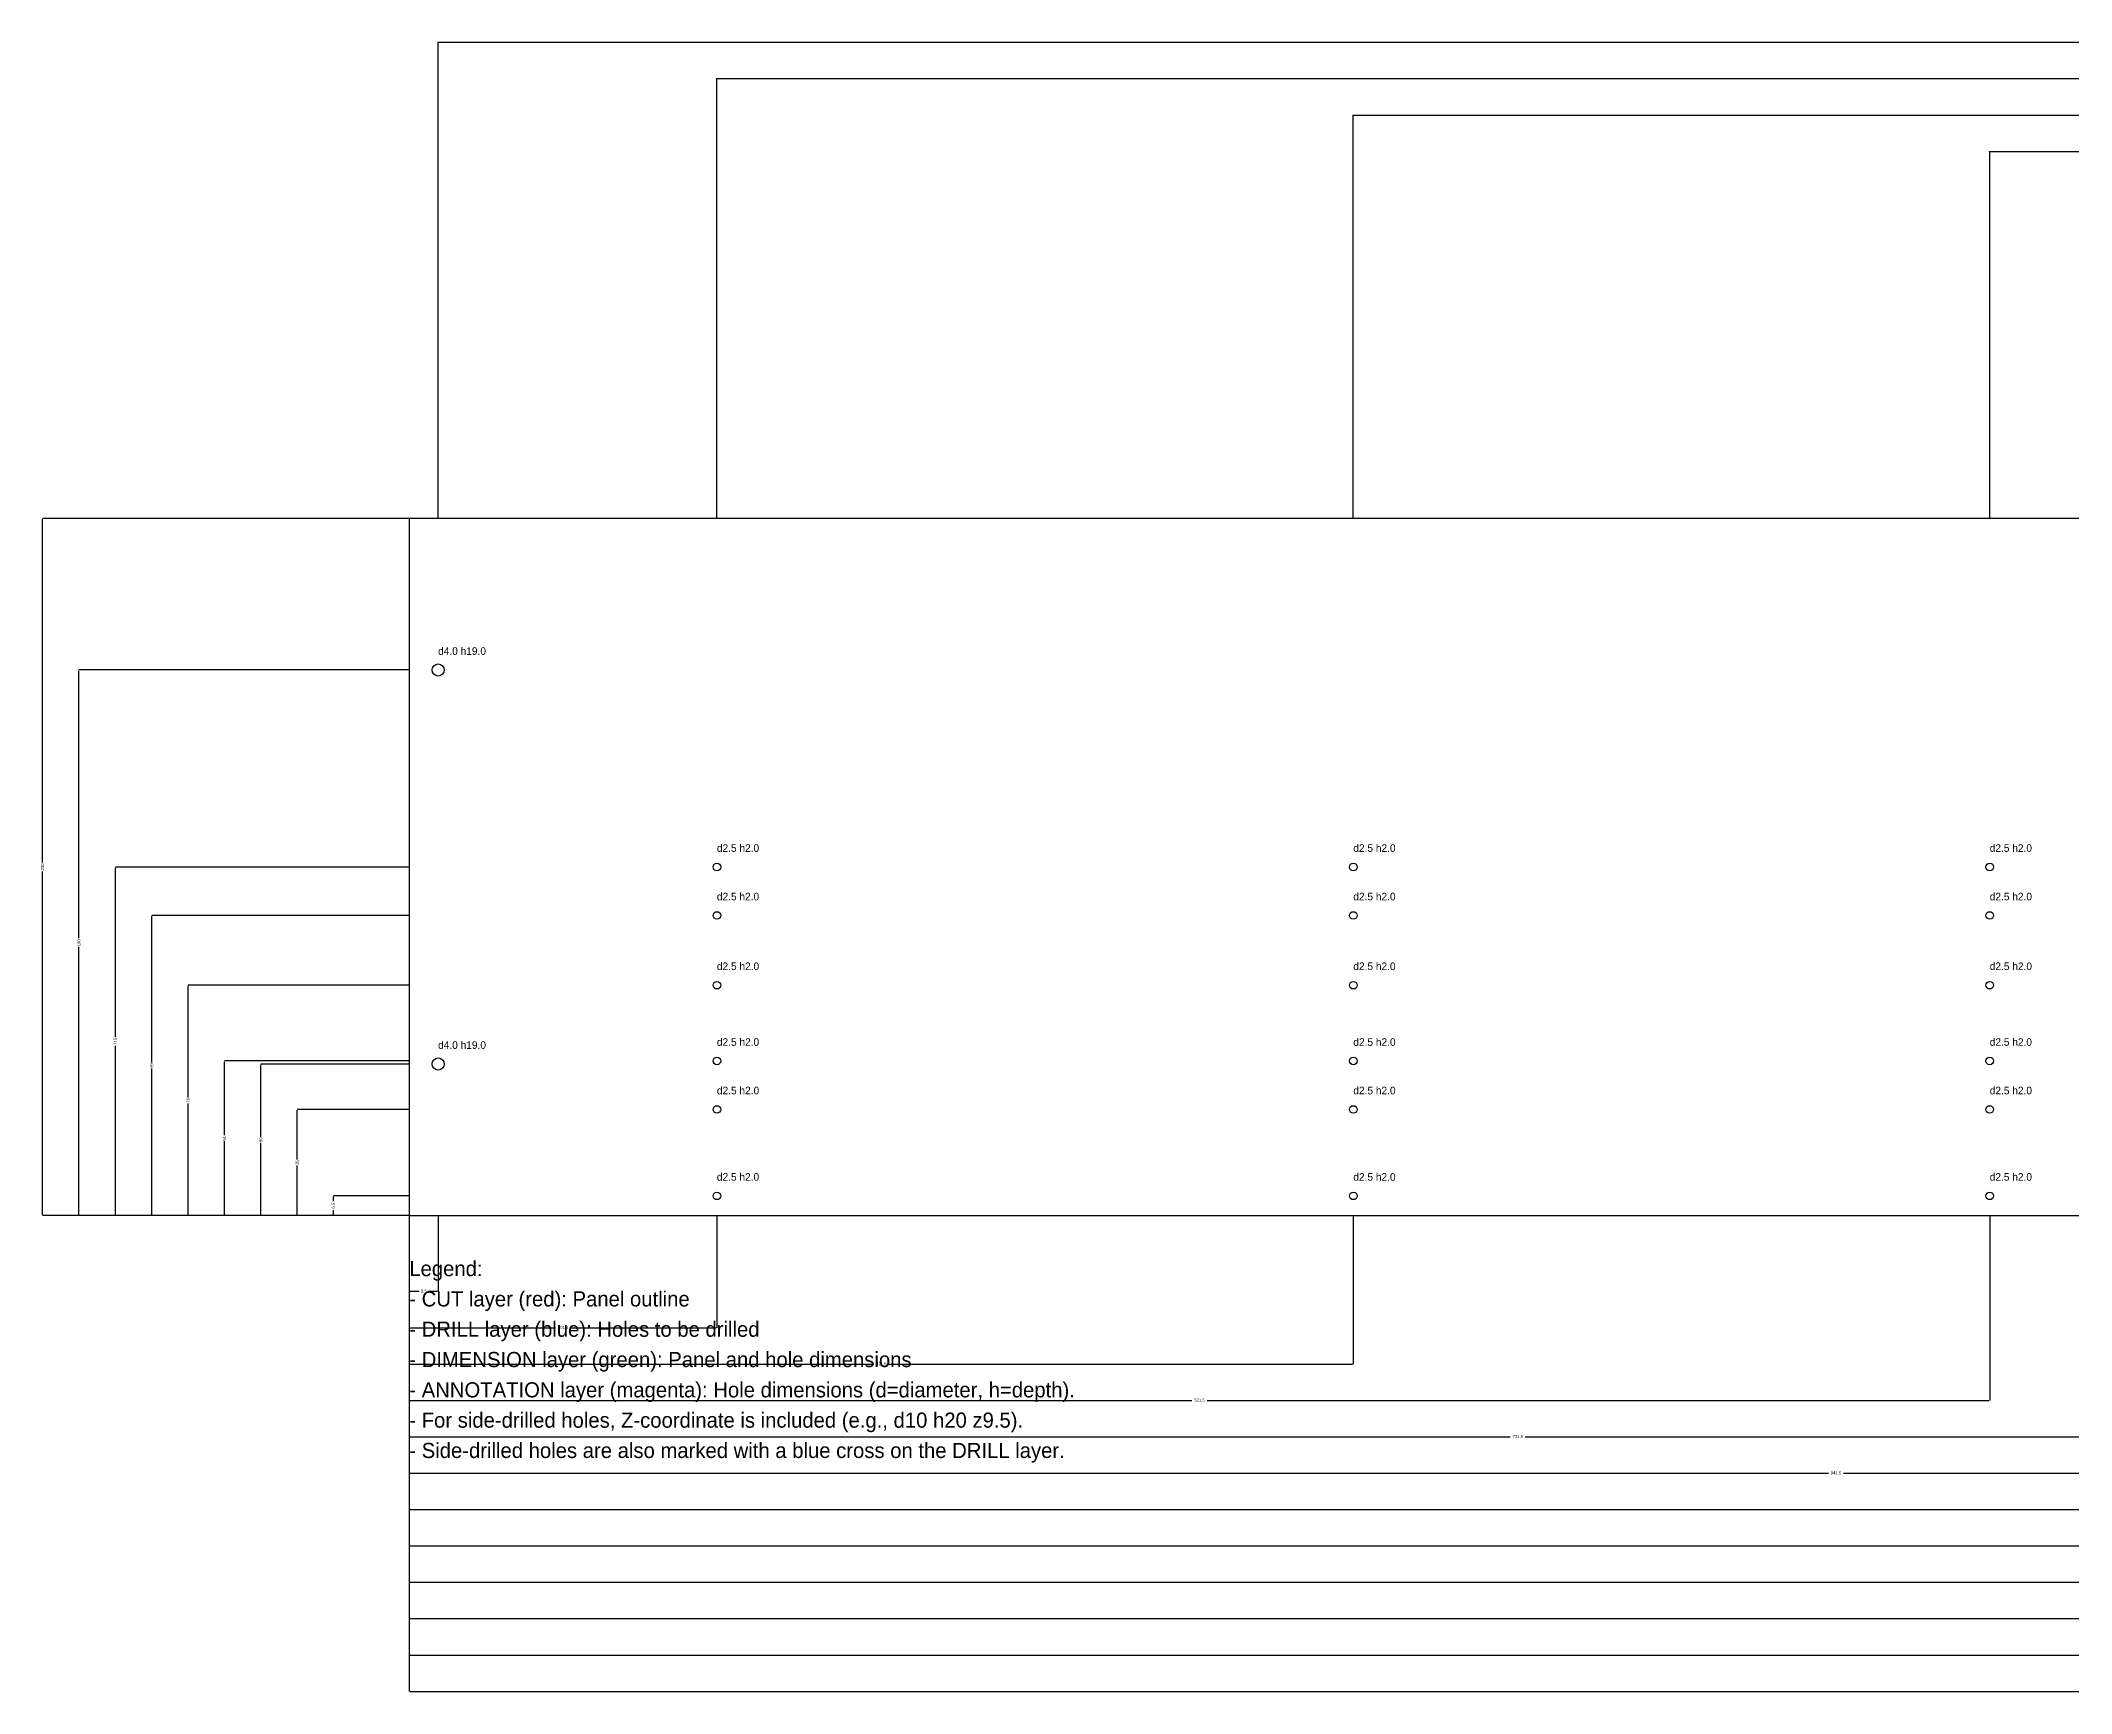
# Model space of a CAD drawing. Header units: metres. Extents: x -122 to 2460, y -158 to 388.
# Drawn here: x -122 to 548, y -158 to 388 of the extents above; entities that cross this region are included whole.
import ezdxf

# ---------------------------------------------------------------- set-up
doc = ezdxf.new("R2010")
doc.units = ezdxf.units.M
for name, color, linetype in [('ANNOTATION', 6, 'Continuous'), ('CUT', 1, 'Continuous'), ('DIMENSION', 3, 'Continuous'), ('DRILL', 5, 'Continuous')]:
    doc.layers.add(name, color=color, linetype=linetype)
doc.dimstyles.get("Standard").update_dxf_attribs({"dimtxt": 2.5, "dimasz": 2.5, "dimexe": 1.25, "dimexo": 0.625, "dimtad": 1, "dimtxsty": 'Standard', "dimcen": 2.5, "dimazin": 3, "dimtfac": 1, "dimtmove": 0, "dimatfit": 3})

# ---------------------------------------------------------------- blocks, each defined once
blk = doc.blocks.new('_CLOSEDFILLED')
at = {"color": 0, "linetype": 'ByBlock'}
blk.add_solid([(-1, 0.2), (0, 0), (-1, -0.2)], dxfattribs=at)
blk = doc.blocks.new('*D0')
for p, q in [((0, 0), (0, -25)), ((9.5, 0), (9.5, -25)), ((0.25, -25), (3.25, -25)), ((6.25, -25), (9.25, -25))]:
    blk.add_line(p, q)
at = {"layer": 'Defpoints'}
for p in [(0, 0), (9.5, 0), (0, -25)]:
    blk.add_point(p, dxfattribs=at)
at = {"layer": 'DIMENSION', "xscale": 0.25, "yscale": 0.25, "rotation": 180}
blk.add_blockref('_CLOSEDFILLED', (0, -25), dxfattribs=at)
at = {"layer": 'DIMENSION', "xscale": 0.25, "yscale": 0.25}
blk.add_blockref('_CLOSEDFILLED', (9.5, -25), dxfattribs=at)
at = {"layer": 'DIMENSION', "insert": (4.75, -25), "char_height": 1, "attachment_point": 5}
blk.add_mtext('9,5', dxfattribs=at)
blk = doc.blocks.new('*D2')
for p, q in [((0, 0), (0, -37)), ((101.5, 0), (101.5, -37)), ((0.25, -37), (48.25, -37)), ((53.25, -37), (101.25, -37))]:
    blk.add_line(p, q)
at = {"layer": 'Defpoints'}
for p in [(0, 0), (101.5, 0), (0, -37)]:
    blk.add_point(p, dxfattribs=at)
at = {"layer": 'DIMENSION', "xscale": 0.25, "yscale": 0.25, "rotation": 180}
blk.add_blockref('_CLOSEDFILLED', (0, -37), dxfattribs=at)
at = {"layer": 'DIMENSION', "xscale": 0.25, "yscale": 0.25}
blk.add_blockref('_CLOSEDFILLED', (101.5, -37), dxfattribs=at)
at = {"layer": 'DIMENSION', "insert": (50.75, -37), "char_height": 1, "attachment_point": 5}
blk.add_mtext('101,5', dxfattribs=at)
blk = doc.blocks.new('*D3')
for p, q in [((0, 0), (0, -49)), ((311.5, 0), (311.5, -49)), ((0.25, -49), (153.25, -49)), ((158.25, -49), (311.25, -49))]:
    blk.add_line(p, q)
at = {"layer": 'Defpoints'}
for p in [(0, 0), (311.5, 0), (0, -49)]:
    blk.add_point(p, dxfattribs=at)
at = {"layer": 'DIMENSION', "xscale": 0.25, "yscale": 0.25, "rotation": 180}
blk.add_blockref('_CLOSEDFILLED', (0, -49), dxfattribs=at)
at = {"layer": 'DIMENSION', "xscale": 0.25, "yscale": 0.25}
blk.add_blockref('_CLOSEDFILLED', (311.5, -49), dxfattribs=at)
at = {"layer": 'DIMENSION', "insert": (155.75, -49), "char_height": 1, "attachment_point": 5}
blk.add_mtext('311,5', dxfattribs=at)
blk = doc.blocks.new('*D4')
for p, q in [((0, 0), (0, -61)), ((521.5, 0), (521.5, -61)), ((0.25, -61), (258.25, -61)), ((263.25, -61), (521.25, -61))]:
    blk.add_line(p, q)
at = {"layer": 'Defpoints'}
for p in [(0, 0), (521.5, 0), (0, -61)]:
    blk.add_point(p, dxfattribs=at)
at = {"layer": 'DIMENSION', "xscale": 0.25, "yscale": 0.25, "rotation": 180}
blk.add_blockref('_CLOSEDFILLED', (0, -61), dxfattribs=at)
at = {"layer": 'DIMENSION', "xscale": 0.25, "yscale": 0.25}
blk.add_blockref('_CLOSEDFILLED', (521.5, -61), dxfattribs=at)
at = {"layer": 'DIMENSION', "insert": (260.75, -61), "char_height": 1, "attachment_point": 5}
blk.add_mtext('521,5', dxfattribs=at)
blk = doc.blocks.new('*D5')
for p, q in [((0, 0), (0, -73)), ((731.5, 0), (731.5, -73)), ((0.25, -73), (363.25, -73)), ((368.25, -73), (731.25, -73))]:
    blk.add_line(p, q)
at = {"layer": 'Defpoints'}
for p in [(0, 0), (731.5, 0), (0, -73)]:
    blk.add_point(p, dxfattribs=at)
at = {"layer": 'DIMENSION', "xscale": 0.25, "yscale": 0.25, "rotation": 180}
blk.add_blockref('_CLOSEDFILLED', (0, -73), dxfattribs=at)
at = {"layer": 'DIMENSION', "xscale": 0.25, "yscale": 0.25}
blk.add_blockref('_CLOSEDFILLED', (731.5, -73), dxfattribs=at)
at = {"layer": 'DIMENSION', "insert": (365.75, -73), "char_height": 1, "attachment_point": 5}
blk.add_mtext('731,5', dxfattribs=at)
blk = doc.blocks.new('*D6')
for p, q in [((0, 0), (0, -85)), ((941.5, 0), (941.5, -85)), ((0.25, -85), (468.25, -85)), ((473.25, -85), (941.25, -85))]:
    blk.add_line(p, q)
at = {"layer": 'Defpoints'}
for p in [(0, 0), (941.5, 0), (0, -85)]:
    blk.add_point(p, dxfattribs=at)
at = {"layer": 'DIMENSION', "xscale": 0.25, "yscale": 0.25, "rotation": 180}
blk.add_blockref('_CLOSEDFILLED', (0, -85), dxfattribs=at)
at = {"layer": 'DIMENSION', "xscale": 0.25, "yscale": 0.25}
blk.add_blockref('_CLOSEDFILLED', (941.5, -85), dxfattribs=at)
at = {"layer": 'DIMENSION', "insert": (470.75, -85), "char_height": 1, "attachment_point": 5}
blk.add_mtext('941,5', dxfattribs=at)
blk = doc.blocks.new('*D7')
for p, q in [((0, 0), (0, -97)), ((1151.5, 0), (1151.5, -97)), ((0.25, -97), (572.75, -97)), ((578.75, -97), (1151.25, -97))]:
    blk.add_line(p, q)
at = {"layer": 'Defpoints'}
for p in [(0, 0), (1151.5, 0), (0, -97)]:
    blk.add_point(p, dxfattribs=at)
at = {"layer": 'DIMENSION', "xscale": 0.25, "yscale": 0.25, "rotation": 180}
blk.add_blockref('_CLOSEDFILLED', (0, -97), dxfattribs=at)
at = {"layer": 'DIMENSION', "xscale": 0.25, "yscale": 0.25}
blk.add_blockref('_CLOSEDFILLED', (1151.5, -97), dxfattribs=at)
at = {"layer": 'DIMENSION', "insert": (575.75, -97), "char_height": 1, "attachment_point": 5}
blk.add_mtext('1151,5', dxfattribs=at)
blk = doc.blocks.new('*D8')
for p, q in [((0, 0), (0, -109)), ((1298.5, 0), (1298.5, -109)), ((0.25, -109), (646.25, -109)), ((652.25, -109), (1298.25, -109))]:
    blk.add_line(p, q)
at = {"layer": 'Defpoints'}
for p in [(0, 0), (1298.5, 0), (0, -109)]:
    blk.add_point(p, dxfattribs=at)
at = {"layer": 'DIMENSION', "xscale": 0.25, "yscale": 0.25, "rotation": 180}
blk.add_blockref('_CLOSEDFILLED', (0, -109), dxfattribs=at)
at = {"layer": 'DIMENSION', "xscale": 0.25, "yscale": 0.25}
blk.add_blockref('_CLOSEDFILLED', (1298.5, -109), dxfattribs=at)
at = {"layer": 'DIMENSION', "insert": (649.25, -109), "char_height": 1, "attachment_point": 5}
blk.add_mtext('1298,5', dxfattribs=at)
blk = doc.blocks.new('*D9')
for p, q in [((0, 0), (0, -121)), ((1629.17, 0), (1629.17, -121)), ((0.25, -121), (811.085, -121)), ((818.085, -121), (1628.92, -121))]:
    blk.add_line(p, q)
at = {"layer": 'Defpoints'}
for p in [(0, 0), (1629.17, 0), (0, -121)]:
    blk.add_point(p, dxfattribs=at)
at = {"layer": 'DIMENSION', "xscale": 0.25, "yscale": 0.25, "rotation": 180}
blk.add_blockref('_CLOSEDFILLED', (0, -121), dxfattribs=at)
at = {"layer": 'DIMENSION', "xscale": 0.25, "yscale": 0.25}
blk.add_blockref('_CLOSEDFILLED', (1629.17, -121), dxfattribs=at)
at = {"layer": 'DIMENSION', "insert": (814.585, -121), "char_height": 1, "attachment_point": 5}
blk.add_mtext('1629,17', dxfattribs=at)
blk = doc.blocks.new('*D10')
for p, q in [((0, 0), (0, -133)), ((1959.83, 0), (1959.83, -133)), ((0.25, -133), (976.415, -133)), ((983.415, -133), (1959.58, -133))]:
    blk.add_line(p, q)
at = {"layer": 'Defpoints'}
for p in [(0, 0), (1959.83, 0), (0, -133)]:
    blk.add_point(p, dxfattribs=at)
at = {"layer": 'DIMENSION', "xscale": 0.25, "yscale": 0.25, "rotation": 180}
blk.add_blockref('_CLOSEDFILLED', (0, -133), dxfattribs=at)
at = {"layer": 'DIMENSION', "xscale": 0.25, "yscale": 0.25}
blk.add_blockref('_CLOSEDFILLED', (1959.83, -133), dxfattribs=at)
at = {"layer": 'DIMENSION', "insert": (979.915, -133), "char_height": 1, "attachment_point": 5}
blk.add_mtext('1959,83', dxfattribs=at)
blk = doc.blocks.new('*D11')
for p, q in [((0, 0), (0, -145)), ((2290.5, 0), (2290.5, -145)), ((0.25, -145), (1142.25, -145)), ((1148.25, -145), (2290.25, -145))]:
    blk.add_line(p, q)
at = {"layer": 'Defpoints'}
for p in [(0, 0), (2290.5, 0), (0, -145)]:
    blk.add_point(p, dxfattribs=at)
at = {"layer": 'DIMENSION', "xscale": 0.25, "yscale": 0.25, "rotation": 180}
blk.add_blockref('_CLOSEDFILLED', (0, -145), dxfattribs=at)
at = {"layer": 'DIMENSION', "xscale": 0.25, "yscale": 0.25}
blk.add_blockref('_CLOSEDFILLED', (2290.5, -145), dxfattribs=at)
at = {"layer": 'DIMENSION', "insert": (1145.25, -145), "char_height": 1, "attachment_point": 5}
blk.add_mtext('2290,5', dxfattribs=at)
blk = doc.blocks.new('*D12')
for p, q in [((0, 0), (0, -157)), ((2300, 0), (2300, -157)), ((0.25, -157), (1148, -157)), ((1152, -157), (2299.75, -157))]:
    blk.add_line(p, q)
at = {"layer": 'Defpoints'}
for p in [(0, 0), (2300, 0), (0, -157)]:
    blk.add_point(p, dxfattribs=at)
at = {"layer": 'DIMENSION', "xscale": 0.25, "yscale": 0.25, "rotation": 180}
blk.add_blockref('_CLOSEDFILLED', (0, -157), dxfattribs=at)
at = {"layer": 'DIMENSION', "xscale": 0.25, "yscale": 0.25}
blk.add_blockref('_CLOSEDFILLED', (2300, -157), dxfattribs=at)
at = {"layer": 'DIMENSION', "insert": (1150, -157), "char_height": 1, "attachment_point": 5}
blk.add_mtext('2300', dxfattribs=at)
blk = doc.blocks.new('*D21')
for p, q in [((1407.75, 351), (521.25, 351)), ((521.5, 230), (521.5, 351)), ((2300.25, 351), (1413.75, 351)), ((2300, 230), (2300, 351))]:
    blk.add_line(p, q)
at = {"layer": 'Defpoints'}
for p in [(2300, 351), (521.5, 230), (2300, 230)]:
    blk.add_point(p, dxfattribs=at)
at = {"layer": 'DIMENSION', "xscale": 0.25, "yscale": 0.25}
blk.add_blockref('_CLOSEDFILLED', (521.5, 351), dxfattribs=at)
at = {"layer": 'DIMENSION', "xscale": 0.25, "yscale": 0.25, "rotation": 180}
blk.add_blockref('_CLOSEDFILLED', (2300, 351), dxfattribs=at)
at = {"layer": 'DIMENSION', "insert": (1410.75, 351), "char_height": 1, "attachment_point": 5}
blk.add_mtext('1778,5', dxfattribs=at)
blk = doc.blocks.new('*D22')
for p, q in [((1302.75, 363), (311.25, 363)), ((311.5, 230), (311.5, 363)), ((2300.25, 363), (1308.75, 363)), ((2300, 230), (2300, 363))]:
    blk.add_line(p, q)
at = {"layer": 'Defpoints'}
for p in [(2300, 363), (311.5, 230), (2300, 230)]:
    blk.add_point(p, dxfattribs=at)
at = {"layer": 'DIMENSION', "xscale": 0.25, "yscale": 0.25}
blk.add_blockref('_CLOSEDFILLED', (311.5, 363), dxfattribs=at)
at = {"layer": 'DIMENSION', "xscale": 0.25, "yscale": 0.25, "rotation": 180}
blk.add_blockref('_CLOSEDFILLED', (2300, 363), dxfattribs=at)
at = {"layer": 'DIMENSION', "insert": (1305.75, 363), "char_height": 1, "attachment_point": 5}
blk.add_mtext('1988,5', dxfattribs=at)
blk = doc.blocks.new('*D23')
for p, q in [((1197.75, 375), (101.25, 375)), ((101.5, 230), (101.5, 375)), ((2300.25, 375), (1203.75, 375)), ((2300, 230), (2300, 375))]:
    blk.add_line(p, q)
at = {"layer": 'Defpoints'}
for p in [(2300, 375), (101.5, 230), (2300, 230)]:
    blk.add_point(p, dxfattribs=at)
at = {"layer": 'DIMENSION', "xscale": 0.25, "yscale": 0.25}
blk.add_blockref('_CLOSEDFILLED', (101.5, 375), dxfattribs=at)
at = {"layer": 'DIMENSION', "xscale": 0.25, "yscale": 0.25, "rotation": 180}
blk.add_blockref('_CLOSEDFILLED', (2300, 375), dxfattribs=at)
at = {"layer": 'DIMENSION', "insert": (1200.75, 375), "char_height": 1, "attachment_point": 5}
blk.add_mtext('2198,5', dxfattribs=at)
blk = doc.blocks.new('*D24')
for p, q in [((1151.75, 387), (9.25, 387)), ((9.5, 230), (9.5, 387)), ((2300.25, 387), (1157.75, 387)), ((2300, 230), (2300, 387))]:
    blk.add_line(p, q)
at = {"layer": 'Defpoints'}
for p in [(2300, 387), (9.5, 230), (2300, 230)]:
    blk.add_point(p, dxfattribs=at)
at = {"layer": 'DIMENSION', "xscale": 0.25, "yscale": 0.25}
blk.add_blockref('_CLOSEDFILLED', (9.5, 387), dxfattribs=at)
at = {"layer": 'DIMENSION', "xscale": 0.25, "yscale": 0.25, "rotation": 180}
blk.add_blockref('_CLOSEDFILLED', (2300, 387), dxfattribs=at)
at = {"layer": 'DIMENSION', "insert": (1154.75, 387), "char_height": 1, "attachment_point": 5}
blk.add_mtext('2290,5', dxfattribs=at)
blk = doc.blocks.new('*D25')
for p, q in [((0, 6.5), (-25, 6.5)), ((-25, 4.75), (-25, 6.25)), ((-25, 0.25), (-25, 1.75)), ((0, 0), (-25, 0))]:
    blk.add_line(p, q)
at = {"layer": 'Defpoints'}
for p in [(-25, 0), (0, 6.5), (0, 0)]:
    blk.add_point(p, dxfattribs=at)
at = {"layer": 'DIMENSION', "xscale": 0.25, "yscale": 0.25}
for p, rotation in [((-25, 6.5), 90), ((-25, 0), 270)]:
    blk.add_blockref('_CLOSEDFILLED', p, dxfattribs=dict(at, rotation=rotation))
at = {"layer": 'DIMENSION', "insert": (-25, 3.25), "char_height": 1, "attachment_point": 5, "rotation": 90}
blk.add_mtext('6,5', dxfattribs=at)
blk = doc.blocks.new('*D26')
for p, q in [((0, 35), (-37, 35)), ((-37, 18.5), (-37, 34.75)), ((-37, 0.25), (-37, 16.5)), ((0, 0), (-37, 0))]:
    blk.add_line(p, q)
at = {"layer": 'Defpoints'}
for p in [(0, 35), (-37, 0), (0, 0)]:
    blk.add_point(p, dxfattribs=at)
at = {"layer": 'DIMENSION', "xscale": 0.25, "yscale": 0.25}
for p, rotation in [((-37, 35), 90), ((-37, 0), 270)]:
    blk.add_blockref('_CLOSEDFILLED', p, dxfattribs=dict(at, rotation=rotation))
at = {"layer": 'DIMENSION', "insert": (-37, 17.5), "char_height": 1, "attachment_point": 5, "rotation": 90}
blk.add_mtext('35', dxfattribs=at)
blk = doc.blocks.new('*D27')
for p, q in [((0, 50), (-49, 50)), ((-49, 26), (-49, 49.75)), ((-49, 0.25), (-49, 24)), ((0, 0), (-49, 0))]:
    blk.add_line(p, q)
at = {"layer": 'Defpoints'}
for p in [(0, 50), (-49, 0), (0, 0)]:
    blk.add_point(p, dxfattribs=at)
at = {"layer": 'DIMENSION', "xscale": 0.25, "yscale": 0.25}
for p, rotation in [((-49, 50), 90), ((-49, 0), 270)]:
    blk.add_blockref('_CLOSEDFILLED', p, dxfattribs=dict(at, rotation=rotation))
at = {"layer": 'DIMENSION', "insert": (-49, 25), "char_height": 1, "attachment_point": 5, "rotation": 90}
blk.add_mtext('50', dxfattribs=at)
blk = doc.blocks.new('*D28')
for p, q in [((0, 51), (-61, 51)), ((-61, 26.5), (-61, 50.75)), ((-61, 0.25), (-61, 24.5)), ((0, 0), (-61, 0))]:
    blk.add_line(p, q)
at = {"layer": 'Defpoints'}
for p in [(0, 51), (-61, 0), (0, 0)]:
    blk.add_point(p, dxfattribs=at)
at = {"layer": 'DIMENSION', "xscale": 0.25, "yscale": 0.25}
for p, rotation in [((-61, 51), 90), ((-61, 0), 270)]:
    blk.add_blockref('_CLOSEDFILLED', p, dxfattribs=dict(at, rotation=rotation))
at = {"layer": 'DIMENSION', "insert": (-61, 25.5), "char_height": 1, "attachment_point": 5, "rotation": 90}
blk.add_mtext('51', dxfattribs=at)
blk = doc.blocks.new('*D29')
for p, q in [((0, 76), (-73, 76)), ((-73, 39), (-73, 75.75)), ((-73, 0.25), (-73, 37)), ((0, 0), (-73, 0))]:
    blk.add_line(p, q)
at = {"layer": 'Defpoints'}
for p in [(0, 76), (-73, 0), (0, 0)]:
    blk.add_point(p, dxfattribs=at)
at = {"layer": 'DIMENSION', "xscale": 0.25, "yscale": 0.25}
for p, rotation in [((-73, 76), 90), ((-73, 0), 270)]:
    blk.add_blockref('_CLOSEDFILLED', p, dxfattribs=dict(at, rotation=rotation))
at = {"layer": 'DIMENSION', "insert": (-73, 38), "char_height": 1, "attachment_point": 5, "rotation": 90}
blk.add_mtext('76', dxfattribs=at)
blk = doc.blocks.new('*D30')
for p, q in [((0, 99), (-85, 99)), ((-85, 50.5), (-85, 98.75)), ((-85, 0.25), (-85, 48.5)), ((0, 0), (-85, 0))]:
    blk.add_line(p, q)
at = {"layer": 'Defpoints'}
for p in [(0, 99), (-85, 0), (0, 0)]:
    blk.add_point(p, dxfattribs=at)
at = {"layer": 'DIMENSION', "xscale": 0.25, "yscale": 0.25}
for p, rotation in [((-85, 99), 90), ((-85, 0), 270)]:
    blk.add_blockref('_CLOSEDFILLED', p, dxfattribs=dict(at, rotation=rotation))
at = {"layer": 'DIMENSION', "insert": (-85, 49.5), "char_height": 1, "attachment_point": 5, "rotation": 90}
blk.add_mtext('99', dxfattribs=at)
blk = doc.blocks.new('*D31')
for p, q in [((0, 115), (-97, 115)), ((-97, 59), (-97, 114.75)), ((-97, 0.25), (-97, 56)), ((0, 0), (-97, 0))]:
    blk.add_line(p, q)
at = {"layer": 'Defpoints'}
for p in [(0, 115), (-97, 0), (0, 0)]:
    blk.add_point(p, dxfattribs=at)
at = {"layer": 'DIMENSION', "xscale": 0.25, "yscale": 0.25}
for p, rotation in [((-97, 115), 90), ((-97, 0), 270)]:
    blk.add_blockref('_CLOSEDFILLED', p, dxfattribs=dict(at, rotation=rotation))
at = {"layer": 'DIMENSION', "insert": (-97, 57.5), "char_height": 1, "attachment_point": 5, "rotation": 90}
blk.add_mtext('115', dxfattribs=at)
blk = doc.blocks.new('*D32')
for p, q in [((0, 180), (-109, 180)), ((-109, 91.5), (-109, 179.75)), ((-109, 0.25), (-109, 88.5)), ((0, 0), (-109, 0))]:
    blk.add_line(p, q)
at = {"layer": 'Defpoints'}
for p in [(0, 180), (-109, 0), (0, 0)]:
    blk.add_point(p, dxfattribs=at)
at = {"layer": 'DIMENSION', "xscale": 0.25, "yscale": 0.25}
for p, rotation in [((-109, 180), 90), ((-109, 0), 270)]:
    blk.add_blockref('_CLOSEDFILLED', p, dxfattribs=dict(at, rotation=rotation))
at = {"layer": 'DIMENSION', "insert": (-109, 90), "char_height": 1, "attachment_point": 5, "rotation": 90}
blk.add_mtext('180', dxfattribs=at)
blk = doc.blocks.new('*D33')
for p, q in [((0, 230), (-121, 230)), ((-121, 116.5), (-121, 229.75)), ((-121, 0.25), (-121, 113.5)), ((0, 0), (-121, 0))]:
    blk.add_line(p, q)
at = {"layer": 'Defpoints'}
for p in [(0, 230), (-121, 0), (0, 0)]:
    blk.add_point(p, dxfattribs=at)
at = {"layer": 'DIMENSION', "xscale": 0.25, "yscale": 0.25}
for p, rotation in [((-121, 230), 90), ((-121, 0), 270)]:
    blk.add_blockref('_CLOSEDFILLED', p, dxfattribs=dict(at, rotation=rotation))
at = {"layer": 'DIMENSION', "insert": (-121, 115), "char_height": 1, "attachment_point": 5, "rotation": 90}
blk.add_mtext('230', dxfattribs=at)

msp = doc.modelspace()

# ---------------------------------------------------------------- linework, layer by layer
at = {"layer": 'CUT'}
msp.add_lwpolyline([(0, 0), (2300, 0), (2300, 230), (0, 230)], close=True, dxfattribs=at)
at = {"layer": 'DRILL'}
for points in [[(7.5, 180), (7.65224, 180.765), (8.08579, 181.414), (8.73463, 181.848), (9.5, 182), (10.2654, 181.848), (10.9142, 181.414), (11.3478, 180.765), (11.5, 180), (11.3478, 179.235), (10.9142, 178.586), (10.2654, 178.152), (9.5, 178), (8.73463, 178.152), (8.08579, 178.586), (7.65224, 179.235)], [(100.25, 115), (100.345, 115.478), (100.616, 115.884), (101.022, 116.155), (101.5, 116.25), (101.978, 116.155), (102.384, 115.884), (102.655, 115.478), (102.75, 115), (102.655, 114.522), (102.384, 114.116), (101.978, 113.845), (101.5, 113.75), (101.022, 113.845), (100.616, 114.116), (100.345, 114.522)], [(310.25, 115), (310.345, 115.478), (310.616, 115.884), (311.022, 116.155), (311.5, 116.25), (311.978, 116.155), (312.384, 115.884), (312.655, 115.478), (312.75, 115), (312.655, 114.522), (312.384, 114.116), (311.978, 113.845), (311.5, 113.75), (311.022, 113.845), (310.616, 114.116), (310.345, 114.522)], [(520.25, 115), (520.345, 115.478), (520.616, 115.884), (521.022, 116.155), (521.5, 116.25), (521.978, 116.155), (522.384, 115.884), (522.655, 115.478), (522.75, 115), (522.655, 114.522), (522.384, 114.116), (521.978, 113.845), (521.5, 113.75), (521.022, 113.845), (520.616, 114.116), (520.345, 114.522)], [(100.25, 99), (100.345, 99.4784), (100.616, 99.8839), (101.022, 100.155), (101.5, 100.25), (101.978, 100.155), (102.384, 99.8839), (102.655, 99.4784), (102.75, 99), (102.655, 98.5216), (102.384, 98.1161), (101.978, 97.8451), (101.5, 97.75), (101.022, 97.8451), (100.616, 98.1161), (100.345, 98.5216)], [(310.25, 99), (310.345, 99.4784), (310.616, 99.8839), (311.022, 100.155), (311.5, 100.25), (311.978, 100.155), (312.384, 99.8839), (312.655, 99.4784), (312.75, 99), (312.655, 98.5216), (312.384, 98.1161), (311.978, 97.8451), (311.5, 97.75), (311.022, 97.8451), (310.616, 98.1161), (310.345, 98.5216)], [(520.25, 99), (520.345, 99.4784), (520.616, 99.8839), (521.022, 100.155), (521.5, 100.25), (521.978, 100.155), (522.384, 99.8839), (522.655, 99.4784), (522.75, 99), (522.655, 98.5216), (522.384, 98.1161), (521.978, 97.8451), (521.5, 97.75), (521.022, 97.8451), (520.616, 98.1161), (520.345, 98.5216)], [(100.25, 76), (100.345, 76.4784), (100.616, 76.8839), (101.022, 77.1548), (101.5, 77.25), (101.978, 77.1548), (102.384, 76.8839), (102.655, 76.4784), (102.75, 76), (102.655, 75.5216), (102.384, 75.1161), (101.978, 74.8451), (101.5, 74.75), (101.022, 74.8451), (100.616, 75.1161), (100.345, 75.5216)], [(310.25, 76), (310.345, 76.4784), (310.616, 76.8839), (311.022, 77.1548), (311.5, 77.25), (311.978, 77.1548), (312.384, 76.8839), (312.655, 76.4784), (312.75, 76), (312.655, 75.5216), (312.384, 75.1161), (311.978, 74.8451), (311.5, 74.75), (311.022, 74.8451), (310.616, 75.1161), (310.345, 75.5216)], [(520.25, 76), (520.345, 76.4784), (520.616, 76.8839), (521.022, 77.1548), (521.5, 77.25), (521.978, 77.1548), (522.384, 76.8839), (522.655, 76.4784), (522.75, 76), (522.655, 75.5216), (522.384, 75.1161), (521.978, 74.8451), (521.5, 74.75), (521.022, 74.8451), (520.616, 75.1161), (520.345, 75.5216)], [(7.5, 50), (7.65224, 50.7654), (8.08579, 51.4142), (8.73463, 51.8478), (9.5, 52), (10.2654, 51.8478), (10.9142, 51.4142), (11.3478, 50.7654), (11.5, 50), (11.3478, 49.2346), (10.9142, 48.5858), (10.2654, 48.1522), (9.5, 48), (8.73463, 48.1522), (8.08579, 48.5858), (7.65224, 49.2346)], [(100.25, 51), (100.345, 51.4784), (100.616, 51.8839), (101.022, 52.1548), (101.5, 52.25), (101.978, 52.1548), (102.384, 51.8839), (102.655, 51.4784), (102.75, 51), (102.655, 50.5216), (102.384, 50.1161), (101.978, 49.8451), (101.5, 49.75), (101.022, 49.8451), (100.616, 50.1161), (100.345, 50.5216)], [(310.25, 51), (310.345, 51.4784), (310.616, 51.8839), (311.022, 52.1548), (311.5, 52.25), (311.978, 52.1548), (312.384, 51.8839), (312.655, 51.4784), (312.75, 51), (312.655, 50.5216), (312.384, 50.1161), (311.978, 49.8451), (311.5, 49.75), (311.022, 49.8451), (310.616, 50.1161), (310.345, 50.5216)], [(520.25, 51), (520.345, 51.4784), (520.616, 51.8839), (521.022, 52.1548), (521.5, 52.25), (521.978, 52.1548), (522.384, 51.8839), (522.655, 51.4784), (522.75, 51), (522.655, 50.5216), (522.384, 50.1161), (521.978, 49.8451), (521.5, 49.75), (521.022, 49.8451), (520.616, 50.1161), (520.345, 50.5216)], [(100.25, 35), (100.345, 35.4784), (100.616, 35.8839), (101.022, 36.1548), (101.5, 36.25), (101.978, 36.1548), (102.384, 35.8839), (102.655, 35.4784), (102.75, 35), (102.655, 34.5216), (102.384, 34.1161), (101.978, 33.8451), (101.5, 33.75), (101.022, 33.8451), (100.616, 34.1161), (100.345, 34.5216)], [(310.25, 35), (310.345, 35.4784), (310.616, 35.8839), (311.022, 36.1548), (311.5, 36.25), (311.978, 36.1548), (312.384, 35.8839), (312.655, 35.4784), (312.75, 35), (312.655, 34.5216), (312.384, 34.1161), (311.978, 33.8451), (311.5, 33.75), (311.022, 33.8451), (310.616, 34.1161), (310.345, 34.5216)], [(520.25, 35), (520.345, 35.4784), (520.616, 35.8839), (521.022, 36.1548), (521.5, 36.25), (521.978, 36.1548), (522.384, 35.8839), (522.655, 35.4784), (522.75, 35), (522.655, 34.5216), (522.384, 34.1161), (521.978, 33.8451), (521.5, 33.75), (521.022, 33.8451), (520.616, 34.1161), (520.345, 34.5216)], [(100.25, 6.5), (100.345, 6.97835), (100.616, 7.38388), (101.022, 7.65485), (101.5, 7.75), (101.978, 7.65485), (102.384, 7.38388), (102.655, 6.97835), (102.75, 6.5), (102.655, 6.02165), (102.384, 5.61612), (101.978, 5.34515), (101.5, 5.25), (101.022, 5.34515), (100.616, 5.61612), (100.345, 6.02165)], [(310.25, 6.5), (310.345, 6.97835), (310.616, 7.38388), (311.022, 7.65485), (311.5, 7.75), (311.978, 7.65485), (312.384, 7.38388), (312.655, 6.97835), (312.75, 6.5), (312.655, 6.02165), (312.384, 5.61612), (311.978, 5.34515), (311.5, 5.25), (311.022, 5.34515), (310.616, 5.61612), (310.345, 6.02165)], [(520.25, 6.5), (520.345, 6.97835), (520.616, 7.38388), (521.022, 7.65485), (521.5, 7.75), (521.978, 7.65485), (522.384, 7.38388), (522.655, 6.97835), (522.75, 6.5), (522.655, 6.02165), (522.384, 5.61612), (521.978, 5.34515), (521.5, 5.25), (521.022, 5.34515), (520.616, 5.61612), (520.345, 6.02165)]]:
    msp.add_lwpolyline(points, close=True, dxfattribs=at)

# ---------------------------------------------------------------- texts
at = {"layer": 'ANNOTATION'}
for s, height, p in [('d4.0 h19.0', 2.5, (9.5, 185)), ('d2.5 h2.0', 2.5, (101.5, 120)), ('d2.5 h2.0', 2.5, (311.5, 120)), ('d2.5 h2.0', 2.5, (521.5, 120)), ('d2.5 h2.0', 2.5, (101.5, 104)), ('d2.5 h2.0', 2.5, (311.5, 104)), ('d2.5 h2.0', 2.5, (521.5, 104)), ('d2.5 h2.0', 2.5, (101.5, 81)), ('d2.5 h2.0', 2.5, (311.5, 81)), ('d2.5 h2.0', 2.5, (521.5, 81)), ('d4.0 h19.0', 2.5, (9.5, 55)), ('d2.5 h2.0', 2.5, (101.5, 56)), ('d2.5 h2.0', 2.5, (311.5, 56)), ('d2.5 h2.0', 2.5, (521.5, 56)), ('d2.5 h2.0', 2.5, (101.5, 40)), ('d2.5 h2.0', 2.5, (311.5, 40)), ('d2.5 h2.0', 2.5, (521.5, 40)), ('d2.5 h2.0', 2.5, (101.5, 11.5)), ('d2.5 h2.0', 2.5, (311.5, 11.5)), ('d2.5 h2.0', 2.5, (521.5, 11.5)), ('Legend:', 5, (0, -20)), ('- CUT layer (red): Panel outline', 5, (0, -30)), ('- DRILL layer (blue): Holes to be drilled', 5, (0, -40)), ('- DIMENSION layer (green): Panel and hole dimensions', 5, (0, -50)), ('- ANNOTATION layer (magenta): Hole dimensions (d=diameter, h=depth).', 5, (0, -60)), ('- For side-drilled holes, Z-coordinate is included (e.g., d10 h20 z9.5).', 5, (0, -70)), ('- Side-drilled holes are also marked with a blue cross on the DRILL layer.', 5, (0, -80))]:
    msp.add_text(s, height=height, dxfattribs=at).set_placement(p)

# ---------------------------------------------------------------- dimensions: what is measured, and where the dimension line sits
at = {"layer": 'DIMENSION'}
for base, p1, p2, picture, middle in [((2300, 387), (2300, 230), (9.5, 230), '*D24', (1154.75, 387)), ((2300, 375), (2300, 230), (101.5, 230), '*D23', (1200.75, 375)), ((2300, 363), (2300, 230), (311.5, 230), '*D22', (1305.75, 363)), ((2300, 351), (2300, 230), (521.5, 230), '*D21', (1410.75, 351)), ((0, -25), (0, 0), (9.5, 0), '*D0', (4.75, -25)), ((0, -37), (0, 0), (101.5, 0), '*D2', (50.75, -37)), ((0, -49), (0, 0), (311.5, 0), '*D3', (155.75, -49)), ((0, -61), (0, 0), (521.5, 0), '*D4', (260.75, -61)), ((0, -73), (0, 0), (731.5, 0), '*D5', (365.75, -73)), ((0, -85), (0, 0), (941.5, 0), '*D6', (470.75, -85)), ((0, -97), (0, 0), (1151.5, 0), '*D7', (575.75, -97)), ((0, -109), (0, 0), (1298.5, 0), '*D8', (649.25, -109)), ((0, -121), (0, 0), (1629.17, 0), '*D9', (814.585, -121)), ((0, -133), (0, 0), (1959.83, 0), '*D10', (979.915, -133)), ((0, -145), (0, 0), (2290.5, 0), '*D11', (1145.25, -145)), ((0, -157), (0, 0), (2300, 0), '*D12', (1150, -157))]:
    dim = msp.add_linear_dim(base=base, p1=p1, p2=p2, dimstyle='Standard', dxfattribs=at)
    dim.commit()
    dim.dimension.update_dxf_attribs({"geometry": picture, "text_midpoint": middle})
for base, p2, picture, middle in [((-121, 0), (0, 230), '*D33', (-121, 115)), ((-109, 0), (0, 180), '*D32', (-109, 90)), ((-97, 0), (0, 115), '*D31', (-97, 57.5)), ((-85, 0), (0, 99), '*D30', (-85, 49.5)), ((-73, 0), (0, 76), '*D29', (-73, 38)), ((-61, 0), (0, 51), '*D28', (-61, 25.5)), ((-49, 0), (0, 50), '*D27', (-49, 25)), ((-37, 0), (0, 35), '*D26', (-37, 17.5)), ((-25, 0), (0, 6.5), '*D25', (-25, 3.25))]:
    dim = msp.add_linear_dim(base=base, p1=(0, 0), p2=p2, angle=90, dimstyle='Standard', dxfattribs=at)
    dim.commit()
    dim.dimension.update_dxf_attribs({"geometry": picture, "text_midpoint": middle})

doc.saveas('drawing.dxf')
